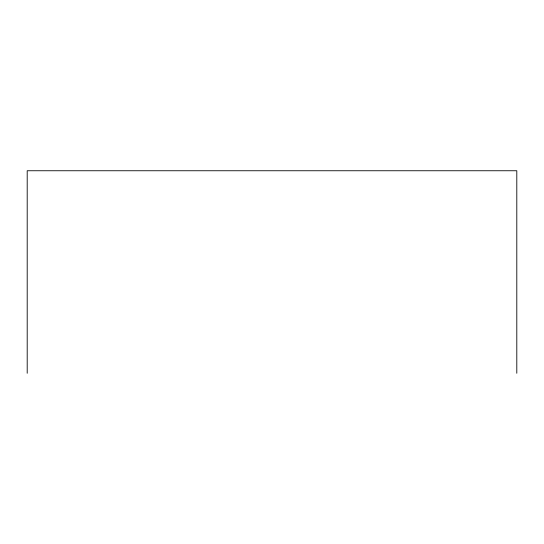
<?xml version="1.0" encoding="UTF-8"?>
<svg xmlns="http://www.w3.org/2000/svg" width="544" height="544" viewBox="0 0 544 544"><rect width="100%" height="100%" fill="white"/><g stroke="black" fill="none" stroke-linecap="round" stroke-linejoin="round"><path stroke-width="0.82" d="M516.8 373.252L516.8 170.748L27.2 170.748L27.2 373.252"/></g></svg>
